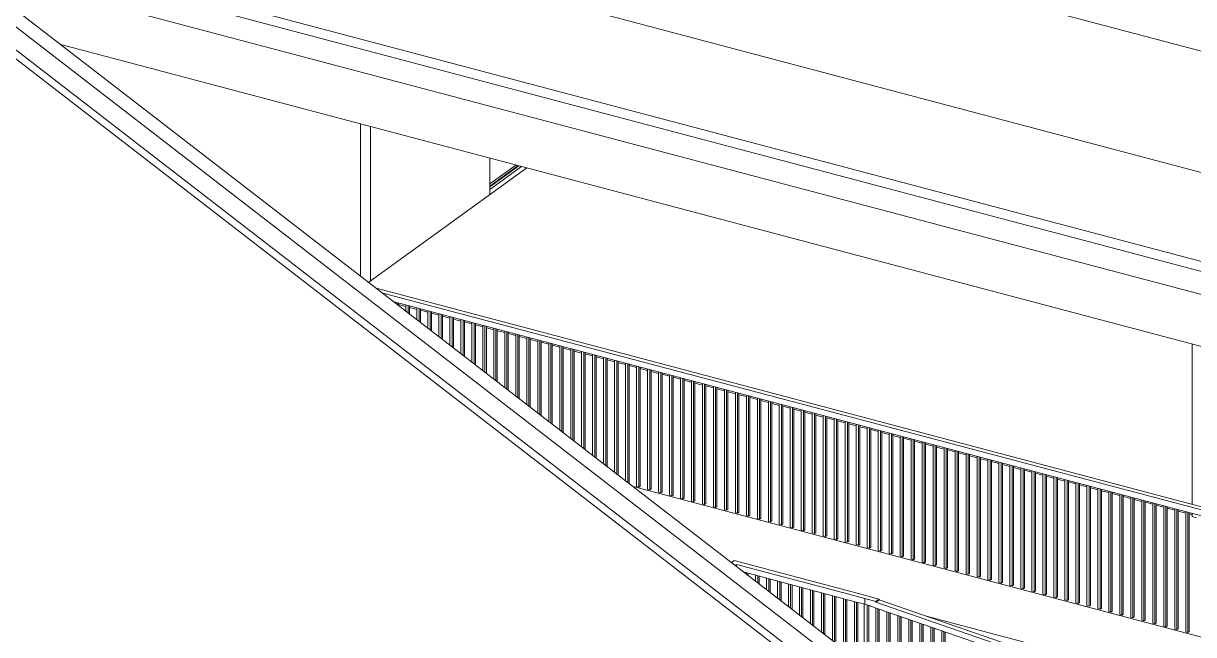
# Model space of a CAD drawing. Header units: metres. Extents: x 40 to 358, y -13 to 19.
# Drawn here: x 60.99 to 70.11, y 3.05 to 7.8 of the extents above; entities that cross this region are included whole.
import ezdxf

# ---------------------------------------------------------------- set-up
doc = ezdxf.new("R2010")
doc.units = ezdxf.units.M
for name, color, linetype, lineweight in [('A-BRND', 11, 'Continuous', 5), ('A-MURO', 113, 'Continuous', 9), ('A-PISO', 51, 'Continuous', 9), ('A-PUER', 31, 'Continuous', 5), ('A-PUER-VENT', 31, 'Continuous', 5)]:
    doc.layers.add(name, color=color, linetype=linetype, lineweight=lineweight)

# ---------------------------------------------------------------- blocks, each defined once
blk = doc.blocks.new('Railing - 20-V57-Axonometria')
at = {"layer": 'A-BRND'}
for p, q in [((63.9062, 5.6285), (63.9062, 5.6168)), ((63.9166, 5.6088), (63.9166, 5.6257))]:
    blk.add_line(p, q, dxfattribs=at)
blk = doc.blocks.new('Railing - 20-V58-Axonometria')
at = {"layer": 'A-BRND'}
for p, q in [((63.9747, 5.5639), (63.9747, 5.6103)), ((63.9918, 5.6058), (63.9918, 5.5507)), ((64.0022, 5.5428), (64.0022, 5.6031))]:
    blk.add_line(p, q, dxfattribs=at)
blk = doc.blocks.new('Railing - 20-V59-Axonometria')
at = {"layer": 'A-BRND'}
for p, q in [((64.0602, 5.4979), (64.0602, 5.5877)), ((64.0774, 5.5832), (64.0774, 5.4847)), ((64.0877, 5.4767), (64.0877, 5.5804))]:
    blk.add_line(p, q, dxfattribs=at)
blk = doc.blocks.new('Railing - 20-V60-Axonometria')
at = {"layer": 'A-BRND'}
for p, q in [((64.1458, 5.4319), (64.1458, 5.565)), ((64.1629, 5.5605), (64.1629, 5.4187)), ((64.1733, 5.4107), (64.1733, 5.5578))]:
    blk.add_line(p, q, dxfattribs=at)
blk = doc.blocks.new('Railing - 20-V61-Axonometria')
at = {"layer": 'A-BRND'}
for p, q in [((64.2314, 5.3659), (64.2314, 5.5424)), ((64.2485, 5.5379), (64.2485, 5.3527)), ((64.2588, 5.3447), (64.2588, 5.5351))]:
    blk.add_line(p, q, dxfattribs=at)
blk = doc.blocks.new('Railing - 20-V62-Axonometria')
at = {"layer": 'A-BRND'}
for p, q in [((64.3169, 5.2999), (64.3169, 5.5198)), ((64.334, 5.5152), (64.334, 5.2867)), ((64.3444, 5.2787), (64.3444, 5.5125))]:
    blk.add_line(p, q, dxfattribs=at)
blk = doc.blocks.new('Railing - 20-V63-Axonometria')
at = {"layer": 'A-BRND'}
for p, q in [((64.4025, 5.2339), (64.4025, 5.4971)), ((64.4196, 5.4926), (64.4196, 5.2207)), ((64.4299, 5.2127), (64.4299, 5.4898))]:
    blk.add_line(p, q, dxfattribs=at)
blk = doc.blocks.new('Railing - 20-V64-Axonometria')
at = {"layer": 'A-BRND'}
for p, q in [((64.488, 5.1678), (64.488, 5.4745)), ((64.5052, 5.4699), (64.5052, 5.1546)), ((64.5155, 5.1466), (64.5155, 5.4672))]:
    blk.add_line(p, q, dxfattribs=at)
blk = doc.blocks.new('Railing - 20-V65-Axonometria')
at = {"layer": 'A-BRND'}
for p, q in [((64.5736, 5.1018), (64.5736, 5.4518)), ((64.5907, 5.4473), (64.5907, 5.0886)), ((64.6011, 5.0806), (64.6011, 5.4445))]:
    blk.add_line(p, q, dxfattribs=at)
blk = doc.blocks.new('Railing - 20-V66-Axonometria')
at = {"layer": 'A-BRND'}
for p, q in [((64.6592, 5.0358), (64.6592, 5.4292)), ((64.6763, 5.4246), (64.6763, 5.0226)), ((64.6866, 5.0146), (64.6866, 5.4219))]:
    blk.add_line(p, q, dxfattribs=at)
blk = doc.blocks.new('Railing - 20-V67-Axonometria')
at = {"layer": 'A-BRND'}
for p, q in [((64.7447, 4.9698), (64.7447, 5.4065)), ((64.7618, 5.402), (64.7618, 4.9566)), ((64.7722, 4.9486), (64.7722, 5.3993))]:
    blk.add_line(p, q, dxfattribs=at)
blk = doc.blocks.new('Railing - 20-V68-Axonometria')
at = {"layer": 'A-BRND'}
for p, q in [((64.8303, 4.9038), (64.8303, 5.3839)), ((64.8474, 5.3793), (64.8474, 4.8906)), ((64.8577, 4.8826), (64.8577, 5.3766))]:
    blk.add_line(p, q, dxfattribs=at)
blk = doc.blocks.new('Railing - 20-V69-Axonometria')
at = {"layer": 'A-BRND'}
for p, q in [((64.9158, 4.8378), (64.9158, 5.3612)), ((64.9329, 5.3567), (64.9329, 4.8246)), ((64.9433, 4.8166), (64.9433, 5.354))]:
    blk.add_line(p, q, dxfattribs=at)
blk = doc.blocks.new('Railing - 20-V70-Axonometria')
at = {"layer": 'A-BRND'}
for p, q in [((65.0014, 4.7717), (65.0014, 5.3386)), ((65.0185, 5.3341), (65.0185, 4.7585)), ((65.0289, 4.7505), (65.0289, 5.3313))]:
    blk.add_line(p, q, dxfattribs=at)
blk = doc.blocks.new('Railing - 20-V71-Axonometria')
at = {"layer": 'A-BRND'}
for p, q in [((65.0869, 4.7057), (65.0869, 5.3159)), ((65.1041, 5.3114), (65.1041, 4.6925)), ((65.1144, 4.6845), (65.1144, 5.3087))]:
    blk.add_line(p, q, dxfattribs=at)
blk = doc.blocks.new('Railing - 20-V72-Axonometria')
at = {"layer": 'A-BRND'}
for p, q in [((65.1725, 4.6397), (65.1725, 5.2933)), ((65.1896, 5.2888), (65.1896, 4.6265)), ((65.2, 4.6185), (65.2, 5.286))]:
    blk.add_line(p, q, dxfattribs=at)
blk = doc.blocks.new('Railing - 20-V73-Axonometria')
at = {"layer": 'A-BRND'}
for p, q in [((65.2581, 4.5737), (65.2581, 5.2706)), ((65.2752, 5.2661), (65.2752, 4.5605)), ((65.2855, 4.5525), (65.2855, 5.2634))]:
    blk.add_line(p, q, dxfattribs=at)
blk = doc.blocks.new('Railing - 20-V74-Axonometria')
at = {"layer": 'A-BRND'}
for p, q in [((65.3436, 4.5077), (65.3436, 5.248)), ((65.3607, 5.2435), (65.3607, 4.4945)), ((65.3711, 4.4865), (65.3711, 5.2407))]:
    blk.add_line(p, q, dxfattribs=at)
blk = doc.blocks.new('Railing - 20-V75-Axonometria')
at = {"layer": 'A-BRND'}
for p, q in [((65.4292, 4.4417), (65.4292, 5.2253)), ((65.4463, 5.2208), (65.4463, 4.4284)), ((65.4566, 4.4205), (65.4566, 5.2181))]:
    blk.add_line(p, q, dxfattribs=at)
blk = doc.blocks.new('Railing - 20-V76-Axonometria')
at = {"layer": 'A-BRND'}
for p, q in [((65.5147, 4.3756), (65.5147, 5.2027)), ((65.5319, 5.1982), (65.5319, 4.3624)), ((65.5422, 4.3544), (65.5422, 5.1954))]:
    blk.add_line(p, q, dxfattribs=at)
blk = doc.blocks.new('Railing - 20-V77-Axonometria')
at = {"layer": 'A-BRND'}
for p, q in [((65.6003, 4.3096), (65.6003, 5.1801)), ((65.6174, 5.1755), (65.6174, 4.2964)), ((65.6278, 4.2884), (65.6278, 5.1728))]:
    blk.add_line(p, q, dxfattribs=at)
blk = doc.blocks.new('Railing - 20-V78-Axonometria')
at = {"layer": 'A-BRND'}
for p, q in [((65.6859, 4.2436), (65.6859, 5.1574)), ((65.703, 5.1529), (65.703, 4.2304)), ((65.7133, 4.2238), (65.7133, 5.1501))]:
    blk.add_line(p, q, dxfattribs=at)
blk = doc.blocks.new('Railing - 20-V79-Axonometria')
at = {"layer": 'A-BRND'}
for p, q in [((65.7714, 4.1982), (65.7714, 5.1348)), ((65.7885, 5.1302), (65.7885, 4.1937)), ((65.7989, 4.2012), (65.7989, 5.1275)), ((65.7714, 4.1982), (65.7885, 4.1937)), ((65.7885, 4.1937), (65.7989, 4.2012))]:
    blk.add_line(p, q, dxfattribs=at)
blk = doc.blocks.new('Railing - Railing-1126174-Axonometria')
for name, p in [('Railing - 20-V57-Axonometria', (0, 0)), ('Railing - 20-V58-Axonometria', (0, 0)), ('Railing - 20-V59-Axonometria', (0, 0)), ('Railing - 20-V60-Axonometria', (0, 0)), ('Railing - 20-V61-Axonometria', (0, 0)), ('Railing - 20-V62-Axonometria', (0, 0)), ('Railing - 20-V63-Axonometria', (0, 0)), ('Railing - 20-V64-Axonometria', (0, 0)), ('Railing - 20-V65-Axonometria', (0, 0)), ('Railing - 20-V66-Axonometria', (0, 0)), ('Railing - 20-V67-Axonometria', (0, 0)), ('Railing - 20-V68-Axonometria', (0, 0)), ('Railing - 20-V69-Axonometria', (0, 0)), ('Railing - 20-V70-Axonometria', (0, 0)), ('Railing - 20-V71-Axonometria', (0, 0)), ('Railing - 20-V72-Axonometria', (0, 0)), ('Railing - 20-V73-Axonometria', (0, 0)), ('Railing - 20-V74-Axonometria', (0, 0)), ('Railing - 20-V75-Axonometria', (0, 0)), ('Railing - 20-V76-Axonometria', (0, 0)), ('Railing - 20-V77-Axonometria', (0, 0)), ('Railing - 20-V78-Axonometria', (0, 0)), ('Railing - 20-V79-Axonometria', (0, 0)), ('Railing - 20-V79-Axonometria', (0.0856, -0.0226)), ('Railing - 20-V79-Axonometria', (0.1711, -0.0453)), ('Railing - 20-V79-Axonometria', (0.2567, -0.0679)), ('Railing - 20-V79-Axonometria', (0.3422, -0.0906)), ('Railing - 20-V79-Axonometria', (0.4278, -0.1132)), ('Railing - 20-V79-Axonometria', (0.5134, -0.1359)), ('Railing - 20-V79-Axonometria', (0.5989, -0.1585)), ('Railing - 20-V79-Axonometria', (0.6845, -0.1812)), ('Railing - 20-V79-Axonometria', (0.77, -0.2038)), ('Railing - 20-V79-Axonometria', (0.8556, -0.2265)), ('Railing - 20-V79-Axonometria', (0.9411, -0.2491)), ('Railing - 20-V79-Axonometria', (1.0267, -0.2718)), ('Railing - 20-V79-Axonometria', (1.1123, -0.2944)), ('Railing - 20-V79-Axonometria', (1.1978, -0.3171)), ('Railing - 20-V79-Axonometria', (1.2834, -0.3397)), ('Railing - 20-V79-Axonometria', (1.3689, -0.3623)), ('Railing - 20-V79-Axonometria', (1.4545, -0.385)), ('Railing - 20-V79-Axonometria', (1.5401, -0.4076)), ('Railing - 20-V79-Axonometria', (1.6256, -0.4303)), ('Railing - 20-V79-Axonometria', (1.7112, -0.4529)), ('Railing - 20-V79-Axonometria', (1.7967, -0.4756)), ('Railing - 20-V79-Axonometria', (1.8823, -0.4982)), ('Railing - 20-V79-Axonometria', (1.9678, -0.5209)), ('Railing - 20-V79-Axonometria', (2.0534, -0.5435)), ('Railing - 20-V79-Axonometria', (2.139, -0.5662)), ('Railing - 20-V79-Axonometria', (2.2245, -0.5888)), ('Railing - 20-V79-Axonometria', (2.3101, -0.6115)), ('Railing - 20-V79-Axonometria', (2.3956, -0.6341)), ('Railing - 20-V79-Axonometria', (2.4812, -0.6568)), ('Railing - 20-V79-Axonometria', (2.5668, -0.6794)), ('Railing - 20-V79-Axonometria', (2.6523, -0.702)), ('Railing - 20-V79-Axonometria', (2.7379, -0.7247)), ('Railing - 20-V79-Axonometria', (2.8234, -0.7473)), ('Railing - 20-V79-Axonometria', (2.909, -0.77)), ('Railing - 20-V79-Axonometria', (2.9945, -0.7926)), ('Railing - 20-V79-Axonometria', (3.0801, -0.8153)), ('Railing - 20-V79-Axonometria', (3.1657, -0.8379)), ('Railing - 20-V79-Axonometria', (3.2512, -0.8606)), ('Railing - 20-V79-Axonometria', (3.3368, -0.8832)), ('Railing - 20-V79-Axonometria', (3.4223, -0.9059)), ('Railing - 20-V79-Axonometria', (3.5079, -0.9285)), ('Railing - 20-V79-Axonometria', (3.5935, -0.9512)), ('Railing - 20-V79-Axonometria', (3.679, -0.9738)), ('Railing - 20-V79-Axonometria', (3.7646, -0.9965)), ('Railing - 20-V79-Axonometria', (3.8501, -1.0191)), ('Railing - 20-V79-Axonometria', (3.9357, -1.0418)), ('Railing - 20-V79-Axonometria', (4.0212, -1.0644)), ('Railing - 20-V79-Axonometria', (4.1068, -1.087)), ('Railing - 20-V79-Axonometria', (4.1924, -1.1097)), ('Railing - 20-V79-Axonometria', (4.2779, -1.1323))]:
    blk.add_blockref(name, p)
blk = doc.blocks.new('Top Rail Type - Top Rail_Internal_-1126757-Axonometria')
at = {"layer": 'A-BRND'}
for p, q in [((63.744, 5.7419), (84.959, 0.1265)), ((84.9091, 0.1141), (63.7945, 5.703)), ((63.8832, 5.6346), (84.8214, 0.0923))]:
    blk.add_line(p, q, dxfattribs=at)
blk = doc.blocks.new('M_Door-Double-Sliding - 1800 x 2100mm-1735726-Axonometria')
at = {"layer": 'A-PUER'}
for p, q in [((64.6278, 6.5534), (64.8313, 6.7006)), ((64.8741, 6.6892), (64.6278, 6.5111))]:
    blk.add_line(p, q, dxfattribs=at)
at = {"layer": 'A-PUER-VENT'}
for p, q in [((64.8499, 6.6956), (64.6278, 6.535)), ((64.6278, 6.5296), (64.8554, 6.6942))]:
    blk.add_line(p, q, dxfattribs=at)
blk = doc.blocks.new('Railing - 20-V339-Axonometria')
at = {"layer": 'A-BRND'}
for p, q in [((68.1486, 2.583), (68.1486, 3.0745)), ((68.1658, 2.5745), (68.1658, 3.0686)), ((68.1761, 2.5726), (68.1761, 3.0651)), ((68.1486, 2.4788), (68.1486, 2.5091)), ((68.1658, 2.4729), (68.1658, 2.506)), ((68.1761, 2.4694), (68.1761, 2.5041)), ((68.1486, 2.3433), (68.1486, 2.4061)), ((68.1658, 2.3301), (68.1658, 2.4002)), ((68.1761, 2.3221), (68.1761, 2.3967))]:
    blk.add_line(p, q, dxfattribs=at)
blk = doc.blocks.new('Railing - 20-V340-Axonometria')
at = {"layer": 'A-BRND'}
for p, q in [((68.063, 2.5934), (68.063, 3.104)), ((68.0801, 2.5902), (68.0801, 3.0945)), ((68.0905, 2.5883), (68.0905, 3.0945)), ((68.063, 2.5083), (68.063, 2.5248)), ((68.0801, 2.5024), (68.0801, 2.5217)), ((68.0905, 2.4989), (68.0905, 2.5198)), ((68.063, 2.4094), (68.063, 2.4356)), ((68.0801, 2.3962), (68.0801, 2.4297)), ((68.0905, 2.3882), (68.0905, 2.4261))]:
    blk.add_line(p, q, dxfattribs=at)
blk = doc.blocks.new('Railing - 20-V341-Axonometria')
at = {"layer": 'A-BRND'}
for p, q in [((67.9774, 2.6091), (67.9774, 3.1335)), ((67.9945, 2.6059), (67.9945, 3.1276)), ((68.0048, 2.604), (68.0048, 3.124)), ((68.0048, 2.5284), (68.0048, 2.5355))]:
    blk.add_line(p, q, dxfattribs=at)
blk = doc.blocks.new('Railing - 20-V342-Axonometria')
at = {"layer": 'A-BRND'}
for p, q in [((67.8918, 2.6248), (67.8918, 3.163)), ((67.9089, 2.6217), (67.9089, 3.1571)), ((67.9192, 2.6198), (67.9192, 3.1535))]:
    blk.add_line(p, q, dxfattribs=at)
blk = doc.blocks.new('Railing - 20-V343-Axonometria')
at = {"layer": 'A-BRND'}
for p, q in [((67.8061, 2.6405), (67.8061, 3.1925)), ((67.8233, 2.6374), (67.8233, 3.1866)), ((67.8336, 2.6355), (67.8336, 3.183))]:
    blk.add_line(p, q, dxfattribs=at)
blk = doc.blocks.new('Railing - 20-V344-Axonometria')
at = {"layer": 'A-BRND'}
for p, q in [((67.7205, 2.6737), (67.7205, 3.222)), ((67.7376, 2.6604), (67.7376, 3.2161)), ((67.748, 2.6525), (67.748, 3.2125))]:
    blk.add_line(p, q, dxfattribs=at)
blk = doc.blocks.new('Railing - 20-V345-Axonometria')
at = {"layer": 'A-BRND'}
for p, q in [((67.6349, 2.7397), (67.6349, 3.2514)), ((67.652, 2.7265), (67.652, 3.2455)), ((67.6623, 2.7185), (67.6623, 3.242))]:
    blk.add_line(p, q, dxfattribs=at)
blk = doc.blocks.new('Railing - 20-V346-Axonometria')
at = {"layer": 'A-BRND'}
for p, q in [((67.4681, 2.8684), (67.4681, 3.3025)), ((67.4852, 2.8552), (67.4852, 3.298)), ((67.4955, 2.8472), (67.4955, 3.2952))]:
    blk.add_line(p, q, dxfattribs=at)
blk = doc.blocks.new('Railing - 20-V347-Axonometria')
at = {"layer": 'A-BRND'}
for p, q in [((67.3825, 2.9344), (67.3825, 3.3252)), ((67.3996, 2.9212), (67.3996, 3.3207)), ((67.41, 2.9132), (67.41, 3.3179))]:
    blk.add_line(p, q, dxfattribs=at)
blk = doc.blocks.new('Railing - 20-V348-Axonometria')
at = {"layer": 'A-BRND'}
for p, q in [((67.297, 3.0004), (67.297, 3.3479)), ((67.3141, 2.9872), (67.3141, 3.3433)), ((67.3245, 2.9792), (67.3245, 3.3406))]:
    blk.add_line(p, q, dxfattribs=at)
blk = doc.blocks.new('Railing - 20-V349-Axonometria')
at = {"layer": 'A-BRND'}
for p, q in [((67.2115, 3.0664), (67.2115, 3.3705)), ((67.2286, 3.0532), (67.2286, 3.366)), ((67.239, 3.0452), (67.239, 3.3633))]:
    blk.add_line(p, q, dxfattribs=at)
blk = doc.blocks.new('Railing - 20-V350-Axonometria')
at = {"layer": 'A-BRND'}
for p, q in [((67.126, 3.1324), (67.126, 3.3932)), ((67.1431, 3.1192), (67.1431, 3.3887)), ((67.1534, 3.1112), (67.1534, 3.3859))]:
    blk.add_line(p, q, dxfattribs=at)
blk = doc.blocks.new('Railing - 20-V351-Axonometria')
at = {"layer": 'A-BRND'}
for p, q in [((67.0405, 3.1984), (67.0405, 3.4159)), ((67.0576, 3.1852), (67.0576, 3.4113)), ((67.0679, 3.1772), (67.0679, 3.4086))]:
    blk.add_line(p, q, dxfattribs=at)
blk = doc.blocks.new('Railing - 20-V352-Axonometria')
at = {"layer": 'A-BRND'}
for p, q in [((66.9549, 3.2644), (66.9549, 3.4386)), ((66.972, 3.2512), (66.972, 3.434)), ((66.9824, 3.2432), (66.9824, 3.4313))]:
    blk.add_line(p, q, dxfattribs=at)
blk = doc.blocks.new('Railing - 20-V353-Axonometria')
at = {"layer": 'A-BRND'}
for p, q in [((66.8694, 3.3304), (66.8694, 3.4612)), ((66.8865, 3.3172), (66.8865, 3.4567)), ((66.8969, 3.3092), (66.8969, 3.4539))]:
    blk.add_line(p, q, dxfattribs=at)
blk = doc.blocks.new('Railing - 20-V354-Axonometria')
at = {"layer": 'A-BRND'}
for p, q in [((66.7839, 3.3964), (66.7839, 3.4839)), ((66.801, 3.3832), (66.801, 3.4794)), ((66.8114, 3.3752), (66.8114, 3.4766))]:
    blk.add_line(p, q, dxfattribs=at)
blk = doc.blocks.new('Railing - 20-V355-Axonometria')
at = {"layer": 'A-BRND'}
for p, q in [((66.6984, 3.4624), (66.6984, 3.5066)), ((66.7155, 3.4492), (66.7155, 3.502)), ((66.7258, 3.4412), (66.7258, 3.4993))]:
    blk.add_line(p, q, dxfattribs=at)
blk = doc.blocks.new('Railing - 20-V356-Axonometria')
at = {"layer": 'A-BRND'}
for p, q in [((66.6299, 3.5151), (66.6299, 3.5247)), ((66.6403, 3.5071), (66.6403, 3.522))]:
    blk.add_line(p, q, dxfattribs=at)
blk = doc.blocks.new('Railing - 25-V458-Axonometria')
at = {"layer": 'A-BRND'}
for p, q in [((67.5458, 2.8084), (67.5458, 3.2819)), ((67.5672, 2.7919), (67.5672, 3.2763)), ((67.5802, 2.782), (67.5802, 3.2728))]:
    blk.add_line(p, q, dxfattribs=at)
blk = doc.blocks.new('Railing - Railing-1745435-Axonometria')
for name in ['Railing - 20-V356-Axonometria', 'Railing - 20-V355-Axonometria', 'Railing - 20-V354-Axonometria', 'Railing - 20-V353-Axonometria', 'Railing - 20-V352-Axonometria', 'Railing - 20-V351-Axonometria', 'Railing - 20-V350-Axonometria', 'Railing - 20-V349-Axonometria', 'Railing - 20-V348-Axonometria', 'Railing - 20-V347-Axonometria', 'Railing - 20-V346-Axonometria', 'Railing - 25-V458-Axonometria', 'Railing - 20-V345-Axonometria', 'Railing - 20-V344-Axonometria', 'Railing - 20-V343-Axonometria', 'Railing - 20-V342-Axonometria', 'Railing - 20-V341-Axonometria', 'Railing - 20-V340-Axonometria', 'Railing - 20-V339-Axonometria']:
    blk.add_blockref(name, (0, 0))
blk = doc.blocks.new('Top Rail Type - Top Rail_Internal_-1746581-Axonometria')
at = {"layer": 'A-BRND'}
for p, q in [((66.512, 3.6061), (66.5326, 3.621)), ((66.5326, 3.621), (67.4904, 3.3671)), ((66.5495, 3.591), (66.5403, 3.5843)), ((67.4645, 3.3484), (66.5495, 3.591)), ((66.5495, 3.5772), (66.5495, 3.591)), ((66.6111, 3.5297), (67.4645, 3.3035)), ((67.5501, 3.3257), (67.4645, 3.3484)), ((67.4645, 3.3035), (67.5501, 3.2808)), ((67.4904, 3.3671), (67.5759, 3.3445)), ((67.6357, 3.3031), (67.5501, 3.3257)), ((67.5501, 3.3257), (67.5501, 3.2808)), ((67.5759, 3.3445), (67.6615, 3.3219)), ((67.6615, 3.3219), (67.6357, 3.3031)), ((67.6615, 3.315), (67.6357, 3.2963)), ((67.6357, 3.2963), (67.6357, 3.3031)), ((71.473, 1.9748), (67.6357, 3.2963)), ((67.6615, 3.3219), (67.6615, 3.315)), ((67.6615, 3.315), (71.4988, 1.9935)), ((67.5501, 3.2808), (67.5929, 3.2695)), ((67.5929, 3.2695), (67.5929, 3.2659)), ((67.5929, 3.2659), (71.4713, 1.9303))]:
    blk.add_line(p, q, dxfattribs=at)

msp = doc.modelspace()

# ---------------------------------------------------------------- linework, layer by layer
at = {"layer": 'A-MURO'}
for p, q in [((57.8544, 9.9032), (95.5838, -0.0834)), ((74.3556, -2.579), (59.7184, 8.7151)), ((59.7184, 8.7151), (88.8267, 1.0104)), ((59.7184, 8.5352), (74.3556, -2.7589)), ((60.1321, 8.5289), (74.4121, -2.4896)), ((88.53, 1.0122), (60.1321, 8.5289)), ((63.6208, 5.837), (63.6208, 7.0209)), ((63.6983, 7.0004), (63.6983, 5.7968)), ((64.6278, 6.4689), (64.6278, 6.7544)), ((70.0997, 4.0596), (70.0997, 5.3061)), ((70.0997, 3.9643), (70.0997, 3.9891)), ((70.1349, 3.955), (70.0997, 3.9643))]:
    msp.add_line(p, q, dxfattribs=at)
at = {"layer": 'A-PISO'}
for p, q in [((89.4354, 2.4876), (44.6288, 14.3469)), ((75.1585, -3.4488), (57.0091, 10.5554)), ((60.4869, 8.2551), (88.1792, 0.9252)), ((87.39, 0.7295), (61.2852, 7.6392)), ((64.9168, 6.6779), (63.6852, 5.7873)), ((63.9747, 5.5993), (63.9166, 5.6147)), ((64.0602, 5.5767), (64.0022, 5.5921)), ((64.1458, 5.554), (64.0877, 5.5694)), ((64.2314, 5.5314), (64.1733, 5.5468)), ((64.3169, 5.5088), (64.2588, 5.5241)), ((64.4025, 5.4861), (64.3444, 5.5015)), ((64.488, 5.4635), (64.4299, 5.4788)), ((64.5736, 5.4408), (64.5155, 5.4562)), ((64.6592, 5.4182), (64.6011, 5.4335)), ((64.7447, 5.3955), (64.6866, 5.4109)), ((64.8303, 5.3729), (64.7722, 5.3883)), ((64.9158, 5.3502), (64.8577, 5.3656)), ((65.0014, 5.3276), (64.9433, 5.343)), ((65.0869, 5.3049), (65.0289, 5.3203)), ((65.1725, 5.2823), (65.1144, 5.2977)), ((65.2581, 5.2596), (65.2, 5.275)), ((65.3436, 5.237), (65.2855, 5.2524)), ((65.4292, 5.2144), (65.3711, 5.2297)), ((65.5147, 5.1917), (65.4566, 5.2071)), ((65.6003, 5.1691), (65.5422, 5.1844)), ((65.6859, 5.1464), (65.6278, 5.1618)), ((65.7714, 5.1238), (65.7133, 5.1391)), ((65.857, 5.1011), (65.7989, 5.1165)), ((65.9425, 5.0785), (65.8844, 5.0938)), ((66.0281, 5.0558), (65.97, 5.0712)), ((66.1136, 5.0332), (66.0556, 5.0486)), ((66.1992, 5.0105), (66.1411, 5.0259)), ((66.2848, 4.9879), (66.2267, 5.0033)), ((66.3703, 4.9652), (66.3122, 4.9806)), ((66.4559, 4.9426), (66.3978, 4.958)), ((66.5414, 4.9199), (66.4833, 4.9353)), ((66.627, 4.8973), (66.5689, 4.9127)), ((66.7126, 4.8747), (66.6545, 4.89)), ((66.7981, 4.852), (66.74, 4.8674)), ((66.8837, 4.8294), (66.8256, 4.8447)), ((66.9692, 4.8067), (66.9111, 4.8221)), ((67.0548, 4.7841), (66.9967, 4.7994)), ((67.1403, 4.7614), (67.0823, 4.7768)), ((67.2259, 4.7388), (67.1678, 4.7542)), ((67.3115, 4.7161), (67.2534, 4.7315)), ((67.397, 4.6935), (67.3389, 4.7089)), ((67.4826, 4.6708), (67.4245, 4.6862)), ((67.5681, 4.6482), (67.51, 4.6636)), ((67.6537, 4.6255), (67.5956, 4.6409)), ((67.7393, 4.6029), (67.6812, 4.6183)), ((67.8248, 4.5803), (67.7667, 4.5956)), ((67.9104, 4.5576), (67.8523, 4.573)), ((67.9959, 4.535), (67.9378, 4.5503)), ((68.0815, 4.5123), (68.0234, 4.5277)), ((68.167, 4.4897), (68.109, 4.505)), ((68.2526, 4.467), (68.1945, 4.4824)), ((68.3382, 4.4444), (68.2801, 4.4598)), ((68.4237, 4.4217), (68.3656, 4.4371)), ((68.5093, 4.3991), (68.4512, 4.4145)), ((68.5948, 4.3764), (68.5367, 4.3918)), ((68.6804, 4.3538), (68.6223, 4.3692)), ((68.766, 4.3311), (68.7079, 4.3465)), ((68.8515, 4.3085), (68.7934, 4.3239)), ((68.9371, 4.2858), (68.879, 4.3012)), ((65.7458, 4.1974), (82.9799, -0.3644)), ((69.0226, 4.2632), (68.9645, 4.2786)), ((69.1082, 4.2406), (69.0501, 4.2559)), ((69.1937, 4.2179), (69.1357, 4.2333)), ((69.2793, 4.1953), (69.2212, 4.2106)), ((69.3649, 4.1726), (69.3068, 4.188)), ((69.4504, 4.15), (69.3923, 4.1653)), ((69.536, 4.1273), (69.4779, 4.1427)), ((69.6215, 4.1047), (69.5634, 4.1201)), ((69.7071, 4.082), (69.649, 4.0974)), ((69.7927, 4.0594), (69.7346, 4.0748)), ((69.8782, 4.0367), (69.8201, 4.0521)), ((69.9638, 4.0141), (69.9057, 4.0295)), ((70.0493, 3.9914), (69.9912, 4.0068)), ((70.0997, 3.9781), (70.0768, 3.9842)), ((77.3124, 0.7311), (68.0301, 3.1881))]:
    msp.add_line(p, q, dxfattribs=at)

# ---------------------------------------------------------------- block references
at = {"layer": 'A-BRND'}
for name in ['Top Rail Type - Top Rail_Internal_-1126757-Axonometria', 'Railing - Railing-1126174-Axonometria', 'Top Rail Type - Top Rail_Internal_-1746581-Axonometria', 'Railing - Railing-1745435-Axonometria']:
    msp.add_blockref(name, (0, 0), dxfattribs=at)
at = {"layer": 'A-PUER'}
msp.add_blockref('M_Door-Double-Sliding - 1800 x 2100mm-1735726-Axonometria', (0, 0), dxfattribs=at)

doc.saveas('drawing.dxf')
